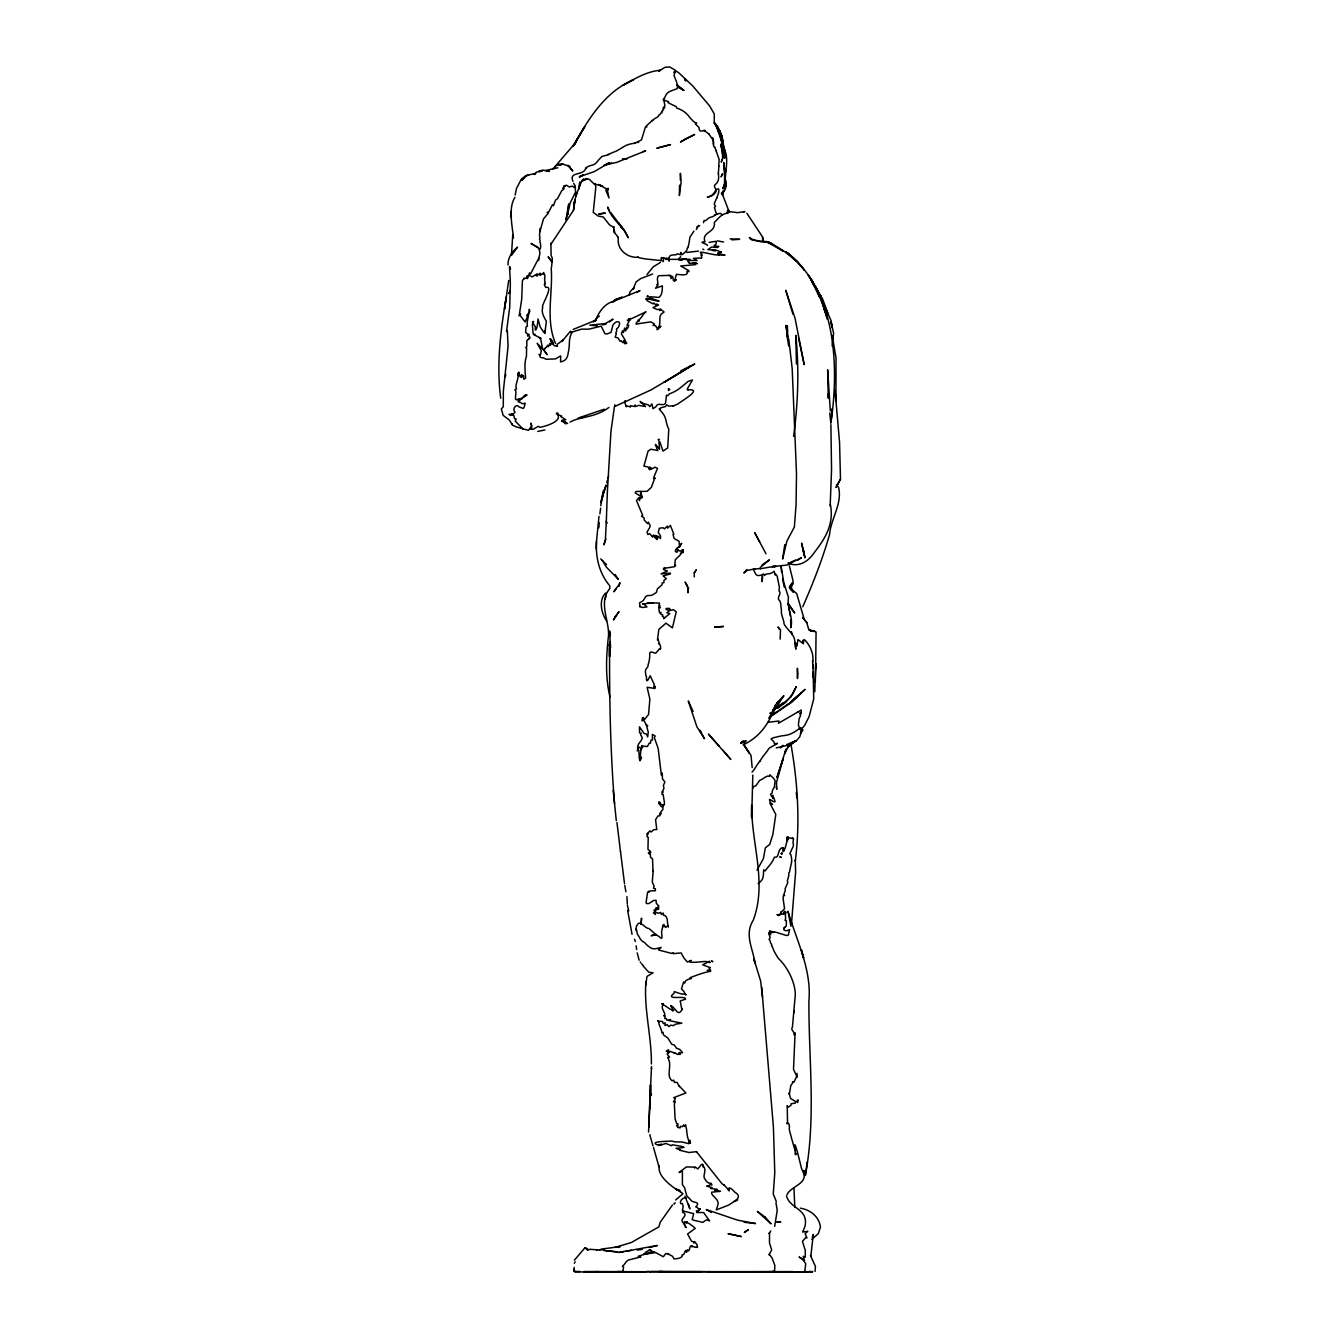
<?xml version="1.0" encoding="UTF-8"?>
<svg xmlns="http://www.w3.org/2000/svg" width="1339" height="1339" viewBox="0 0 1339 1339"><rect width="100%" height="100%" fill="white"/><g stroke="black" fill="none" stroke-linecap="round" stroke-linejoin="round"><path stroke-width="1.5" d="M830.381 504.452C834.297 524.336 825.042 538.646 814.246 552.605C809.476 559.92 800.069 567.87 788.721 563.418L790.077 563.183L787.935 563.049M545.124 348.726L547.149 346.014L548.354 346.784L547.634 345.244L548.655 346.265L549.09 344.793L550.362 345.362L549.693 343.353L550.68 344.759L551.685 342.131L552.354 343.972L550.245 338.784L552.388 343.219M568.372 209.604L568.037 214.34L568.724 203.913L565.928 220.031L570.23 202.909L575.485 192.147L575.268 186.054L573.661 183.376M830.9 424.597L831.552 469.721L830.163 506.125M567.652 423.375L565.075 423.71L563.485 421.333L561.627 421.283L565.677 422.388L562.062 420.228L565.811 419.726L560.941 416.663L561.677 416.044L557.292 414.27L558.078 413.132L556.355 413.249C564.07 420.161 548.22 425.752 540.035 427.308L538.378 426.338L532.872 429.384L529.926 428.882L531.7 428.246L531.65 425.919C530.913 424.547 530.629 420.379 531.65 425.919L528.453 430.371L516.235 426.856L512.419 425.099L511.983 423.71M620.476 851.47L616.944 822.531M796.437 363.99L795.801 335.336C799.232 368.878 798.111 402.905 793.625 436.33M813.158 672.111L813.727 698.858L809.107 716.65L804.572 725.504L800.94 729.755L799.149 729.052L801.157 727.947L800.504 729.086M680.329 180.062L680.396 173.35L681.116 181.953L679.375 195.494L679.559 185.15M753.254 788.002L753.238 786.612L755.815 785.876L759.615 780.386C763.297 779.315 766.929 774.729 769.507 776.319L769.841 774.779C772.218 777.172 773.54 777.574 775.097 780.62L774.36 787.081C772.118 790.797 772.436 790.177 772 793.575L770.544 793.994L771.8 796.856L773.055 795.517L772.72 798.546L773.909 797.759L775.08 801.609C773.139 803.182 766.678 795.048 770.745 803.015L772.419 804.421L769.908 803.132L775.783 814.497L772.871 834.482L769.741 844.424L765.356 847.872L763.364 858.701L757.037 870.132M812.572 662.085C814.731 653.064 807.852 642.134 804.036 639.49L803.3 643.808L802.714 640.427L802.597 643.205L797.994 639.557L796.906 646.017L796.303 643.406L796.169 645.264L794.864 643.021L795.818 649.181L795.5 645.85M634.535 143.457L641.498 139.892L645.431 126.954L646.904 126.987L646.419 125.849L652.528 120.225M786.562 1196.012C789.926 1209.033 808.84 1208.598 804.973 1226.44L802.647 1232.047L807.785 1231.294L805.124 1233.755L806.982 1237.939L805.844 1237.571L802.446 1241.303L805.291 1250.509L805.258 1257.288L803.249 1256.317L804.471 1260.635L799.065 1257.003L802.463 1258.995L805.76 1263.731L804.839 1270.493L805.693 1271.598L804.371 1271.866L811.852 1271.866L751.581 1271.933M813.242 677.417L812.924 664.328M595.202 1271.983L574.933 1271.95L573.996 1269.288L574.464 1271.447L577.812 1271.464M598.985 516.302L596.491 541.324C595.453 557.024 599.286 573.628 609.714 585.712L609.848 588.491C598.098 602.031 609.295 620.359 608.525 635.59C606.199 655.892 605.161 676.931 609.948 696.949M751.664 817.744L752.819 775.097M601.847 499.665L600.776 505.707M614.467 406.37L610.935 431.493L607.337 492.484L606.299 521.942L607.253 523.03M596.29 549.141L596.491 541.324M815.3 682.003L815.769 663.642L814.765 691.778M751.397 816.539L751.681 805.241C751.279 843.62 767.347 882.501 753.271 920.211C743.982 934.739 753.204 948.782 755.029 963.595L753.84 958.774L760.636 981.002L762.51 997.137M653.198 870.467L652.294 882.083L654.085 886.117L653.532 888.343L655.34 888.694L655.407 890.703L650.034 890.971L649.114 892.125L648.712 891.188L647.607 892.293L646.101 902.185L646.419 903.49L648.812 903.591L653.75 900.394L656.06 900.31L656.294 903.289L658.888 906.085L657.667 907.239L658.955 908.093L655.658 908.143L658.537 909.382L655.357 909.181L656.043 910.453L654.018 910.085L654.855 911.809L658.001 913.248L660.83 912.495L661.382 914.504L663.257 913.064L663.592 915.24C666.203 915.608 666.236 916.864 667.107 918.972L667.927 925.835L665.5 927.492L664.797 925.952L663.156 926.688L663.943 924.429L662.989 925.216L661.516 931.777C663.408 946.589 659.374 930.722 651.139 935.794C655.725 934.572 658.135 935.476 655.139 933.902L649.13 928.63C645.515 928.714 641.08 921.45 638.352 923.391L636.376 926.253L636.125 930.471M648.812 1127.237L650.269 1090.147L649.766 1108.742L650.084 1105.11M545.258 348.023L543.5 349.864L537.14 343.269L541.274 350.617L540.487 354.852L538.947 354.383C541.207 356.04 538.228 357.111 542.128 357.848C543.232 357.463 543.969 358.199 546.161 359.287L555.417 358.902L560.706 355.889L560.572 361.915C567.903 360.693 567.686 354.919 568.707 350.349C570.046 342.918 568.272 339.554 571.987 332.29L570.648 332.507L581.528 329.143L588.942 329.16L601.161 326.13L604.877 333.545L606.885 334.03L611.002 332.39L612.291 327.503C612.844 321.059 623.037 318.632 618.35 327.268L616.476 329.143C617.664 331.687 614.651 332.591 616.358 333.729L615.153 337.177L617.915 337.897L620.191 341.345L621.078 340.759L622.652 342.55L625.598 341.043L623.505 340.792L625.012 339.905L621.346 333.746L622.451 330.917L623.422 332.557L624.627 328.055L625.631 331.001L626.669 327.151L627.121 328.959L628.276 326.833L628.778 325.176L626.92 325.327L628.995 321.511L627.288 320.188L630.502 319.87L628.594 318.849L631.857 318.515L645.984 311.82C642.268 314.414 641.917 318.598 638.1 320.138L639.373 320.908C636.996 320.339 634.167 325.963 637.649 323.82L650.771 321.862L654.537 324.021L653.147 325.36L655.708 325.812L656.863 328.072L660.914 326.281L657.098 329.729C662.269 325.745 657.432 315.552 662.32 313.309L664.077 312.004L661.667 310.079L659.508 310.481L660.78 309.142L656.997 309.51L653.014 307.602L658.554 305.024L656.696 304.02L655.842 304.957L653.917 302.982L653.181 303.903L647.658 300.974C641.917 295.752 651.524 300.505 658.453 301.108C663.592 301.794 636.494 295.032 657.248 297.325L659.156 297.308C661.282 294.915 661.801 294.212 662.253 289.609L662.387 285.86L655.524 288.253L658.135 284.856L656.779 284.738L657.884 283.583L657.365 278.914C657.985 276.755 657.365 275.181 661.265 275.65L668.981 275.382L671.124 276.554L671.006 278.545L672.647 276.437L673.484 280.654L676.346 279.734L674.521 281.157L676.396 274.344L682.254 274.863C684.514 274.997 688.648 274.579 686.807 271.583L688.982 271.566L687.66 270.829L688.765 270.629L680.697 266.009L695.544 264.62L693.184 262.779L690.255 263.465L687.242 260.452L697.184 260.502L693.384 258.377L700.029 258.009C703.862 259.515 699.895 255.197 702.255 255.113L700.933 254.996L701.753 253.724C694.824 249.221 715.612 256.151 719.528 254.862M780.168 639.155L780.486 629.916L777.992 626.987L779.499 629.28M508.05 264.971C507.699 257.841 512.168 251.481 517.524 247.146L511.448 255.431L512.72 234.928M606.316 521.189L605.395 539.784L603.906 544.856L605.847 539.014M760.033 761.422C761.858 756.903 765.339 754.242 768.971 748.417C773.239 745.321 782.06 741.99 774.461 743.932C774.277 738.224 763.548 739.781 781.943 735.797C790.428 735.228 793.977 732.416 799.986 728.232C797.023 725.721 799.182 721.972 799.132 718.775L800.538 715.629L799.902 713.62L800.973 713.72L800.153 712.783L801.308 712.934L801.124 709.971L797.592 712.315M652.511 120.677C654.754 117.564 658.403 117.815 658.888 115.037C661.366 114.284 659.642 112.894 662.002 112.777L661.767 111.17C663.759 110.652 662.688 109.949 663.508 106.953M636.176 945.819L636.644 949.552M609.396 635.824L609.63 630.937L610.45 647.808L610.266 641.699M648.545 1132.058L649.616 1108.96M774.545 1271.782L774.846 1265.422L772.151 1258.124L769.272 1254.258M828.473 398.168L828.439 393.75L828.172 394.687M538.629 260.469C538.914 253.891 541.09 255.331 538.998 249.138C540.839 250.845 541.257 244.719 539.902 241.84L540.052 240.016C538.462 238.409 540.939 238.543 539.483 235.898L540.102 228.433M575.268 187.058C575.552 187.293 575.335 186.791 574.515 187.51M640.009 607.052L639.59 602.801L643.306 600.625C645.264 597.73 645.097 595.085 649.85 595.453C651.775 596.073 655.223 593.043 656.344 592.491L657.416 588.875L662.136 584.708L662.169 582.95L663.893 582.733L663.893 580.473L666.303 578.632L663.09 575.854L670.32 573.996L670.354 573.092L661.031 573.912L667.358 571.033L663.475 569.41L664.646 567.569M714.658 214.96C714.038 216.767 711.762 216.717 709.084 217.822L705.335 220.835L704.147 220.349L703.444 222.726M645.716 985.27L646.988 976.416L653.047 972.784L648.612 972.097L643.456 966.306M815.635 668.831L816.07 632.025L809.777 630.184L810.764 630.937L808.522 628.845L806.814 622.602L802.613 617.513L806.814 622.602M651.474 1067.802L649.566 1108.374M641.163 923.793L641.532 918.136L641.096 924.479M645.95 981.587C643.657 1009.037 651.691 1036.503 651.39 1063.919M682.873 1212.682C681.518 1208.883 684.514 1207.326 682.271 1203.527C678.655 1205.368 680.363 1196.932 686.539 1197.836M828.272 397.064L827.653 369.782L830.347 410.989M599.872 513.891L600.625 508.184M815.083 1271.397L815.418 1266.409L810.446 1255.48M716.733 198.205C717.687 195.126 719.478 192.23 718.658 189.017C715.461 187.477 714.892 196.13 707.327 197.235L712.315 195.461C721.621 188.95 710.005 187.862 716.549 183.426C719.545 179.727 718.524 176.765 718.407 173.183M813.342 673.768L812.991 676.546M598.851 527.784L599.236 522.712M810.798 1256.451L813.275 1234.458L812.254 1237.42M830.816 423.258C840.541 359.337 834.984 268.721 765.356 241.556M511.983 424.212L509.222 419.977L503.196 415.391L501.305 408.964L503.297 406.738L503.33 391.54L508.084 346.165L507.314 330.532L506.527 331.553L509.757 306.899L510.092 290.764L508.87 293.509C512.67 290.53 507.565 256.921 510.51 269.156M791.466 924.261L795.617 872.024L795.299 860.09L795.299 861.01C800.27 822.129 797.709 781.842 790.83 743.63M725.437 172.363L725.805 168.329M651.507 1068.94L651.44 1066.514M797.023 1073.326L796.956 1077.426M688.531 587.57L687.995 592.792L688.062 588.189L685.116 582.03L687.677 586.181M614.701 405.566L614.785 404.729M792.169 1271.347L791.282 1271.916L802.931 1271.832L801.475 1271.983M657.482 639.808L658.838 629.38L665.968 623.171L672.396 627.874L676.245 611.806L673.266 609.613L672.145 610.082C668.077 611.17 661.817 607.956 669.483 608.408L670.32 609.948L666.889 612.743L669.785 613.563L663.742 618.635L663.776 617.078L662.286 616.325L662.872 615.036L660.763 614.149L660.997 612.425L659.524 612.877L658.704 607.772L660.378 607.705L658.704 606.433L660.094 605.797L659.056 604.977L659.541 603.069L647.323 602.801M626.953 896.578L627.288 903.875M828.272 398.034L828.439 396.796M806.965 1163.926L807.216 1162.068L805.358 1175.408C816.154 1117.914 808.672 1059.333 808.89 1001.287C811.852 969.62 796.538 940.614 787.985 911.273L790.981 926.337M832.138 345.998L833.594 333.193L831.034 321.912M551.534 267.331L552.371 258.36L551.099 255.582L550.915 243.179L550.865 244.301L573.494 210.29L574.967 200.063L573.611 204.9L576.975 192.314L575.569 196.582L581.327 181.97M573.494 210.29L574.967 200.063M784.771 544.672L782.612 559.049L786.897 541.107L794.362 526.997L796.069 504.686L796.504 473.889L792.186 368.443L788.805 339.57L786.696 333.913L788.721 346.065M508.686 280.47L504.569 309.142L506.226 296.99C500.635 330.415 496.25 364.426 500.702 398.252M651.256 1095.235L651.423 1094.197M790.78 562.146L791.968 561.761M650.52 1137.38L652.93 1145.782M674.889 1203.292L675.191 1202.857M505.322 376.694L505.774 374.267M652.662 537.24L649.649 533.575L647.842 534.579L647.005 532.135L649.934 527.114C650.838 523.616 648.612 525.139 648.561 522.227L647.473 523.582L644.21 519.984L644.009 517.775L641.448 516.251L642.703 515.381L636.494 500.535L638.854 497.69L639.473 500.652L640.159 497.556L641.85 496.267L640.862 491.497L640.276 496.166L635.188 492.819L636.058 491.463L647.072 491.329L651.373 487.396L654.152 479.847L653.516 478.224L655.34 478.508L653.934 476.935L657.549 468.365L654.938 467.194L651.49 469.102M574.398 1263.296L575.117 1261.74M774.695 1226.373L777.223 1210.272L775.951 1202.874M606.751 482.776L607.387 480.366M603.437 490.492L600.893 502.577L604.508 490.057M792.42 1081.728L793.96 1082.18L796.722 1076.322L793.508 1069.309L795.098 1032.804L794.228 1034.947C794.83 1030.896 790.01 1030.662 792.47 1026.745L795.316 994.509C795.249 983.663 788.638 968.013 778.093 958.121C776.369 954.774 774.009 952.213 772.335 946.606L771.599 946.054C772.737 944.062 769.841 943.794 770.26 940.798L769.021 939.442L770.176 937.668L768.887 933.952L770.779 934.622L768.586 932.798L770.645 932.245L769.456 930.94L773.975 932.044L770.41 932.68L775.415 932.078L786.01 935.375C789.91 935.794 787.901 934.271 789.156 931.844L789.575 929.601C787.617 931.593 779.834 930.94 786.211 926.086L786.462 920.864L785.005 920.261C786.612 918.688 784.386 915.056 786.043 912.428L784.671 911.24L784.687 913.901L783.7 912.11L783.415 914.319L780.486 913.399L778.695 915.558L777.005 914.688L780.67 914.621L780.938 911.959M657.683 638.686C658.135 641.565 659.876 641.247 658.503 643.858C660.445 641.967 661.734 651.658 659.391 648.896L655.708 653.248L651.156 651.942L649.666 652.88C649.984 656.897 649.499 660.328 648.076 665.098L647.892 666.705C644.461 670.488 645.465 671.174 645.766 674.973C647.473 677.216 645.331 683.007 648.093 679.861L650.202 675.76L654.152 684.296L653.834 688.263L655.022 686.238L655.039 688.48L647.139 687.292L649.867 699.109L648.578 714.39L644.645 719.428L643.222 717.503L643.389 720.181L642.034 720.851L642.369 717.855L646.319 724.851L648.277 732.299L647.658 736.935L646.369 733.872L644.176 733.554L639.439 726.826L639.59 732.902L641.23 733.169L640.594 734.709L642.318 737.822C641.03 742.894 637.582 742.375 637.582 748.534L639.322 747.095L637.213 750.861L638.837 750.275L639.356 758.677L640.46 756.468L641.498 757.874L639.975 760.82L640.862 749.689L643.289 746.174L647.423 746.526L649.331 743.028L650.503 743.212L650.972 740.149L652.461 739.948L652.344 734.375L655.173 736.015L654.336 737.638L658.169 748.451L661.349 774.93L662.219 772.988L662.47 778.779L664.931 782.076L663.408 785.257L663.96 788.453L661.918 792.387L663.056 791.868L661.951 794.345L663.156 794.596L664.412 802.463L664.311 804.873L663.023 805.107C660.897 811.819 657.767 796.102 659.257 804.103L660.194 802.279M788.169 836.741L784.972 848.775L781.591 847.821C777.239 850.533 779.499 858.433 774.394 857.161C772.636 862.55 768.235 866.601 765.038 870.986L763.682 869.814C763.213 876.493 764.05 879.505 758.108 883.539M603.086 494.945L602.215 498.309M515.13 195.042L516.469 188.514L521.507 178.89L526.344 175.376L535.55 173.451L534.211 174.488L536.889 171.995L542.747 170.053L549.425 171.425L545.576 170.505L557.844 167.777M786.997 1194.823C790.479 1185.986 809.107 1183.86 802.898 1171.608L801.676 1168.93C800.906 1166.252 792.588 1130.551 795.266 1151.255L791.55 1138.25C791.098 1135.07 788.487 1129.731 789.458 1126.953C789.123 1119.672 785.022 1124.877 787.533 1123.488L787.232 1105.612L787.951 1107.32L790.964 1105.378L791.098 1103.771L795.383 1103.068L795.399 1101.361L790.579 1098.465L789.391 1094.181L790.797 1085.578L793.207 1082.063M554.882 166.756L576.289 141.834L572.941 146.386C587.754 120.225 604.358 91.956 633.447 79.821L623.053 85.261C634.686 78.783 646.971 71.302 660.462 70.231L658.721 71.218L665.031 67.285L669.734 66.95L675.526 70.381M663.424 109.195C667.04 106.484 662.269 99.889 664.579 98.868M724.968 188.632L726.173 183.979L725.186 178.723M683.777 1212.682C688.33 1216.197 678.555 1218.959 683.359 1222.909L684.982 1225.838L684.38 1221.888L687.426 1221.871L686.104 1222.808C689.635 1223.16 689.351 1223.98 691.995 1225.553L695.259 1228.348L687.577 1234.039L691.627 1241.32L693.652 1241.789L693.887 1243.128L694.707 1241.604L697.083 1244.852L697.485 1247.513L696.447 1246.709C695.008 1248.684 694.004 1245.454 691.66 1246.709M539.918 231.68L543.5 218.876L548.438 212.985L547.082 212.466L548.923 211.679L552.404 204.817L553.425 205.754L555.618 199.98L557.392 198.858L561.694 190.741L564.02 188.983L562.731 188.079C565.309 188.514 562.363 186.724 565.125 186.238L563.752 186.154L566.38 185.167L569.259 186.991L572.356 186.071L574.381 187.527M523.097 429.066L515.264 421.199L516.151 418.956C513.071 419.81 515.314 415.575 512.837 414.571C510.46 412.111 511.23 415.944 508.987 414.387L511.849 415.274L515.063 412.161C511.615 409.349 516.469 402.855 519.063 406.922L522.043 408.01C524.302 410.085 524.67 404.729 525.106 403.089C521.641 405.165 521.741 401.951 518.31 401.918L518.226 400.562L520.001 400.512L519.549 399.206L525.541 396.294L525.156 395.005L527.114 395.055L524.152 395.825L521.607 399.139L518.712 398.788C512.201 403.29 518.093 391.239 514.795 389.867L516.536 388.896C514.243 385.665 519.582 377.883 517.825 373.079L518.611 375.991L518.712 372.091L520.268 376.912L521.825 374.635L521.457 377.481L523.415 375.389L523.75 379.238L525.624 378.067L525.139 371.941C524.921 366.183 524.57 362.133 526.428 356.375L526.612 347.973L525.758 347.738L526.846 346.249L526.746 340.809L530.043 337.88M542.646 349.211L540.722 339.135L539.266 337.83L540.989 338.248L534.746 335.135L534.931 334.231L533.742 334.733L533.022 333.06L532.403 324.373L533.591 321.41L532.403 322.13L535.399 326.816C534.445 333.595 537.458 328.574 537.525 323.335L538.027 319.017L540.136 326.85L543.919 332.474L544.638 330.649L544.822 333.495L546.379 321.327C542.914 315.418 541.324 311.87 542.747 307.3C540.504 306.079 554.781 285.023 545.726 287.45L544.287 284.738L545.458 283.801C543.249 282.78 546.145 282.462 544.655 280.705L544.856 275.198L543.4 272.537C544.806 276.102 540.42 272.319 540.705 275.282L539.985 273.123L539.634 274.88L537.742 274.026L537.441 275.951L536.604 273.976L536.353 275.834L535.466 274.897L531.968 276.972C530.595 275.098 526.378 274.863 526.076 278.345L523.767 278.311M629.045 295.417L630.133 291.718L634.217 287.366L633.096 289.358L636.109 281.826L640.778 278.562L652.578 274.026M608.107 478.14L608.693 476.165M722.139 159.207L721.252 162.119L723.177 157.266L720.717 144.177L722.524 150.872L722.575 157.751M649.984 1134.568L650.135 1136.493M605.077 487.999L605.998 485.086M716.85 197.603L714.172 203.93L715.578 206.474L714.34 207.361L714.959 209.185C715.829 211.997 715.411 212.114 716.951 213.972L720.382 213.353L722.123 214.575M659.139 408.897L662.905 413.466C666.939 418.756 665.6 423.509 668.78 429.149L667.692 447.962L663.023 451.092L659.776 441.703L658.821 442.004C659.625 444.95 659.123 449.921 659.608 449.117C656.947 445.519 655.156 445.82 657.8 450.54L650.821 449.218L648.076 451.126L643.908 466.106L648.478 467.127L648.913 469.102L649.917 466.96L649.783 469.838L650.771 467.646L651.742 468.466M723.211 191.661L722.541 195.427M658.587 1271.531L662.437 1271.431M604.81 488.953L602.517 495.681L606.132 485.488M605.144 598.901L606.098 596.24M584.858 1271.95L634.92 1271.782M802.764 606.768C813.091 583.235 822.397 559.417 829.544 534.663C830.866 518.628 842.465 503.899 838.616 487.496L836.473 485.019M538.797 258.31C534.495 265.808 533.742 268.285 530.395 274.077L529.574 272.805L527.399 278.663L527.265 275.867M652.88 536.269L653.449 534.964L654.319 536.554L655.156 535.433L655.206 537.927L655.959 535.851L656.11 538.663L656.98 535.784L657.031 539.584L658.403 536.42L660.478 538.563L660.562 536.052L658.252 532.336L659.324 528.252L663.09 527.75L664.462 528.821L667.324 526.11L667.625 528.102L670.421 525.44L673.868 534.311L673.015 534.479L674.203 538.546L679.074 541.257L679.442 546.647L677.032 548.002L677.919 550.128L680.296 551.216L683.292 549.593L683.241 552.605L682.438 550.011L681.568 553.509L680.547 552.99L680.497 554.681L675.308 559.719L674.638 566.682L663.441 568.456M663.391 99.069L663.14 99.923L668.68 101.747L668.144 102.718L676.245 106.651L676.764 108.141C683.359 110.083 687.493 113.882 690.489 118.502L691.376 119.171C692.832 121.012 694.974 122.853 696.598 123.037L695.359 123.908L698.958 127.423C698.975 132.795 701.937 130.837 705.235 130.402M669.165 261.272L668.362 258.477L666.052 258.092L666.286 259.163L663.541 257.54L663.408 260.988M771.448 1271.916L772.921 1271.464M722.842 191.628L721.821 193.854L723.746 190.59L721.42 193.452M587.352 1249.873L590.332 1249.354M718.926 165.885L718.323 173.551M721.403 176.346L722.642 173.719L721.018 176.899M722.608 144.428L720.449 132.343L714.323 122.92C719.512 129.247 722.658 137.582 723.462 145.75L722.106 135.858L714.206 122.217L714.306 114.033L709.72 106.066L692.748 85.947L678.522 72.574L675.341 70.716L675.325 72.072L674.203 71.904L675.007 72.457L673.935 72.457L674.789 73.059L674.002 75.369C675.576 80.072 678.321 84.039 677.149 88.659C667.374 92.324 667.575 91.387 664.06 98.868M552.589 169.082L557.643 164.195L563.016 164.161L569.962 166.521M528.403 339.152C531.248 336.24 528.152 336.725 528.905 334.181L527.533 336.072L527.851 334.198L525.624 332.39L526.009 326.967L527.382 326.13C526.344 322.281 529.19 314.698 529.307 309.342L529.842 311.435L526.662 315.552L527.482 316.69L525.173 322.013L520.185 315.485L520.453 313.929L519.181 315.803L521.708 299.149L522.428 280.47L524.503 278.529M840.49 479.044L836.139 487.229L840.49 479.044L839.553 442.221L835.034 390.402M769.021 1254.877L771.666 1249.923L769.49 1242.893L769.507 1232.784L769.105 1233.57L770.812 1230.926M597.529 316.874L595.42 320.841C598.65 312.288 604.676 302.949 614.35 301.258M728.449 1188.764C729.27 1186.069 733.354 1190.538 734.81 1192.162C743.329 1197.15 734.76 1200.949 728.516 1205.15L716.281 1209.904L717.52 1206.071C720.75 1199.275 710.44 1195.995 711.645 1192.179L720.432 1191.275C718.926 1192.513 717.855 1188.563 714.658 1190.204L717.219 1189.367L710.607 1188.446L712.164 1187.559C710.44 1187.325 703.594 1185.182 708.231 1186.354L710.139 1184.613L711.93 1184.998L711.16 1183.325C708.783 1183.592 706.138 1181.818 705.486 1179.759C701.402 1176.127 707.595 1170.805 703.243 1166.018L702.406 1164.294M693.953 231.145L689.97 237.087L688.681 245.255C686.807 246.61 689.803 247.28 687.208 248.066C687.56 250.811 684.43 252.887 681.919 254.661L680.647 252.402L680.781 254.828L677.35 253.724L676.212 254.728C670.705 255.197 669.718 254.661 668.747 258.728M769.49 717.721L783.901 695.677L779.8 699.895M831.87 408.847L831.486 418.17M775.164 709.369L777.992 704.498M724.583 190.171L722.29 193.921L729.019 211.445M696.029 1207.008C701 1200.347 692.648 1204.012 690.405 1199.493L686.756 1195.811L684.497 1187.492L682.388 1184.697L682.405 1170.838L679.074 1172.529L686.371 1166.939L694.539 1167.089L694.606 1168.026L695.41 1167.123L697.82 1168.947L701.519 1164.411L702.858 1164.796M680.714 256.686L678.572 259.08M647.022 274.428L653.315 266.812L660.345 262.444M694.171 573.025L696.297 569.761L694.288 572.874L694.288 576.891M768.937 718.474L775.867 704.347C770.528 721.537 760.1 737.27 743.145 744.769M682.455 1008.752C677.835 1018.125 675.977 1007.497 670.688 1005.639C675.392 1012.87 669.55 1008.987 666.303 1006.51L661.65 1003.731L663.424 1003.681L662.152 1006.928C662.136 1010.61 666.989 1014.611 663.642 1015.832L665.215 1015.916L664.78 1018.628L666.437 1018.594L667.006 1020.318L670.605 1019.515L669.015 1020.586L681.852 1023.18L675.492 1024.168L673.467 1025.641L670.839 1025.155L668.881 1026.595L666.989 1024.502L664.964 1025.574L665.081 1022.778L663.307 1023.582L662.504 1021.523C654.855 1020 661.499 1027.097 661.901 1032.955L663.123 1032.269L663.357 1034.796L667.793 1037.993L671.776 1044.269L674.387 1045.073L676.496 1048.219L679.693 1049.408L682.572 1052.672L680.547 1052.923L679.994 1054.463L679.308 1052.454L678.22 1054.546L670.32 1051.383L667.157 1054.044L669.6 1057.258L667.592 1057.425C672.981 1065.091 665.366 1075.669 672.094 1080.757L673.735 1080.138L674.387 1082.414L676.998 1082.33L679.442 1086.632M698.523 225.354L696.297 229.555M608.726 154.638L601.847 156.512L598.282 160.329C593.595 166.957 592.106 163.76 586.348 167.526L585.662 168.496C583.268 176.212 568.439 171.074 573.008 181.451M618.149 585.712L613.865 591.805L616.375 588.239M574.381 1260.2L584.925 1247.797L587.352 1248.936M721.42 252.083L716.683 250.343L707.829 249.59L711.678 247.046L717.269 247.481L718.792 246.476L714.072 245.74L716.114 243.849L716.231 241.288L709.134 242.409M583.637 178.773L581.411 181.518L587.386 178.673L582.08 180.748L586.415 178.572L589.277 179.326L593.964 183.845L602.583 186.154L598.449 184.497L608.324 189.837L608.241 188.314M672.463 1204.983L660.211 1222.256L658.872 1226.892L631.221 1242.559L615.22 1247.362L620.242 1246.592L600.993 1249.136M598.617 316.941L599.286 316.104M745.17 742.86L743.798 744.584L749.237 753.087L743.647 744.534L751.012 755.347L752.167 767.582M721.537 193.737L725.119 189.469L726.156 185.87L724.868 176.028M811.836 1239.345L818.363 1233.57L820.456 1227.127C819.15 1216.582 810.363 1209.837 800.371 1208.163M551.953 342.031L550.245 338.784C555.467 342.784 550.68 346.215 557.442 346.081L556.773 345.83M525.658 176.045L521.842 180.414L525.658 176.045L528.855 175.091M746.811 569.644L743.881 572.992L746.844 570.498L754.861 568.924M731.044 1271.632L662.353 1271.665M803.049 730.023L800.404 733.354L801.843 729.788L799.718 736.935L796.839 740.182L787.516 747.396L788.939 745.371L784.888 753.238L786.01 749.104L776.938 777.591L783.215 758.46L776.486 782.495L776.754 789.274L776.285 786.796M682.405 1194.187L675.626 1199.995M773.239 1271.146L771.783 1271.916L772.703 1271.916M782.913 745.321L780.319 747.832L782.897 745.89M707.528 245.422C707.36 243.966 698.339 242.225 703.644 241.84L705 241.84C701.134 231.329 715.796 233.471 714.34 222.341C718.139 219.278 720.064 214.658 726.859 213.135M776.921 703.109L779.599 700.515L776.57 703.393M570.514 331.118L562.179 341.16L563.384 339.805L557.208 344.391M721.336 251.715L717.922 253.205L719.746 253.456L717.754 253.406L725.068 255.18L718.876 254.879M605.63 593.026C598.332 600.157 601.412 613.279 606.517 620.844M596.374 318.967L593.277 321.778L596.391 319.988L573.125 329.444M791.282 701.586L805.074 689.351L792.169 701.904L769.373 717.286L788.186 703.929M648.93 1271.33L642.837 1271.95L644.913 1271.983M812.321 1271.899L808.672 1271.899L812.756 1271.531M788.219 704.314L800.94 693.251L791.131 701.569M780.687 912.662L784.554 908.712L783.114 898.603L783.365 895.373L784.621 895.691C782.763 893.967 785.909 891.941 785.123 888.644L787.75 882.736C786.294 879.991 789.525 877.246 788.822 872.827L789.541 872.024C791.265 861.663 792.655 862.634 790.864 854.717L789.843 853.713L792.521 847.754C793.793 845.645 793.508 845.578 793.006 842.649L793.525 838.666L792.47 837.628L792.387 838.616L789.257 837.712L787.282 840.49L786.679 838.515M663.14 260.435L662.989 261.641M760.184 567.468L769.423 559.886L761.941 565.025M760.05 760.887C755.815 766.142 756.133 767.314 752.066 772.151M622.752 1271.732L623.589 1267.213L622.367 1266.242C625.179 1264.836 625.731 1259.547 631.104 1259.363L640.879 1256.919L638.201 1256.434L643.741 1254.425L655.641 1252.584L663.341 1256.769L665.768 1253.522L669.165 1254.492L672.412 1256.2L674.036 1258.894C677.266 1258.878 683.677 1257.773 682.053 1254.827L683.677 1254.593L685.468 1250.659L686.438 1250.526L686.371 1252.35L687.493 1249.756C690.037 1254.392 689.133 1242.425 692.665 1246.576M609.412 321.929L613.061 319.134L605.245 323.569L589.796 325.176L597.412 325.896M659.24 1166.671C657.231 1177.483 675.693 1189.233 680.965 1192.246M608.894 407.441C595.085 417.952 579.168 416.58 570.096 422.103M634.853 1271.916L650.135 1271.799M786.729 744.551L796.002 740.735L789.14 744.919L776.269 747.898M797.826 560.053L801.425 557.61L797.508 559.936M783.7 928.362L784.687 927.308M797.944 711.946L778.478 723.244L778.98 721.001L767.699 722.34M654.52 1251.764L643.741 1254.425L646.553 1251.563L650.737 1249.823M636.895 292.488L639.975 290.58L611.505 302.162L614.718 301.141M610.283 1271.581L584.289 1271.548M643.005 151.608L645.666 150.822L616.944 162.287L604.023 165.283L609.446 162.705L594.165 171.66L579.954 176.514L583.051 174.991M579.251 176.882L581.293 175.677M579.553 177.166L582.917 175.208M772.804 710.206L783.934 702.59L775.197 708.431M607.873 154.554L616.676 150.905C625.865 145.75 625.196 144.696 634.82 143.139M760.435 568.724L772.971 566.581M734.107 1201.468L737.689 1199.694M680.865 370.786L694.79 363.94L650.938 389.967L615.471 406.169M699.694 225.806L696.816 226.994M793.19 742.091L791.115 743.112L796.002 740.735M714.842 215.428L716.951 213.972M672.764 406.119L677.601 404.144C682.287 400.478 703.946 388.26 687.275 389.85M700.381 1271.95L701.519 1271.598L679.409 1271.95M578.214 418.036L604.257 409.215M540.454 171.208L539.014 171.693L542.295 171.107M643.741 1254.425L652.93 1251.547L648.829 1249.923M606.383 164.546L611.605 162.94M793.157 561.192L796.337 560.02L787.248 565.025L771.984 566.648L774.93 566.43L773.423 566.548M793.508 560.89L794.579 560.656L793.458 560.807M643.44 1271.715L611.488 1271.581M636.176 1271.966L641.766 1271.933M630.92 1271.749L629.363 1271.933L631.891 1271.966L629.698 1271.95L630.853 1271.966M743.413 212.232L744.835 211.545L737.722 212.65L730.575 211.746L726.726 213.269M709.369 1271.481L708.046 1271.95L722.273 1271.95M599.755 1250.057L604.592 1249.605M514.929 197.318C508.1 208.231 512.251 225.354 513.456 237.907M649.515 1247.513L657.365 1245.488L618.852 1252.467L623.957 1251.496M544.856 429.97L537.742 431.443M624.141 158.805L622.451 159.207L627.104 158.856M599.621 1249.906L590.315 1249.387M680.43 259.984L686.02 258.778L680.58 259.682M602.567 324.875L606.015 324.189M613.998 229.89L615.103 233.321M674.153 1203.309L674.17 1204.313M679.107 1085.829L685.886 1092.975L673.718 1097.645L675.375 1098.549L673.45 1101.964L675.325 1101.328L674.354 1104.206L675.107 1118.868L676.68 1123.471L678.12 1124.007L676.597 1125.881L678.103 1125.915L677.534 1127.405L680.112 1127.873L680.379 1126.367L682.488 1126.651L683.526 1124.927L684.463 1126.484L685.535 1124.693L686.589 1129.53C686.907 1133.346 687.275 1137.296 688.681 1140.393L690.204 1140.426L688.681 1141.765L690.355 1141.782L688.731 1143.673L682.304 1142.05C678.12 1141.765 674.387 1142.234 671.642 1140.979C669.383 1141.548 648.946 1140.962 657.031 1144.812L661.717 1144.326C653.65 1147.155 664.228 1144.176 665.717 1143.422L671.475 1145.682L672.278 1144.778L681.802 1146.418L682.605 1147.707L676.044 1148.31L680.798 1150.201L679.71 1150.268L688.999 1152.511L696.631 1151.624M809.342 1271.565L810.212 1271.397L808.103 1271.933M678.756 259.984L684.179 259.163M625.832 1251.212L631.472 1250.375M637.197 1250.074L642.369 1249.32M653.214 602.818C652.21 602.784 638.787 604.726 643.473 603.772L646.988 606.902L642.318 607.504L640.059 606.333M646.419 299.032L649.264 298.647M590.298 1272.017L597.964 1271.598L590.298 1272.017L591.286 1272M645.247 1271.816L642.837 1271.95M727.579 213.453L727.462 210.407L729.454 211.277L728.751 210.323M771.08 713.118L775.884 712.582L769.741 713.252M686.857 252.418L698.506 251.129M695.477 1271.632L649.9 1271.983M764.335 242.292L767.314 242.058L751.397 239.748L749.304 237.555L753.924 240.217L761.422 241.907M673.802 405.717L668.73 406.119L666.621 404.847L665.5 406.554L660.378 407.977L660.027 409.751M731.897 239.865L739.647 239.313L730.04 238.827M802.864 1271.983L809.911 1271.983C814.196 1271.263 808.271 1272.184 809.593 1271.916M735.613 1271.849L736.801 1271.95L733.22 1271.933M735.764 1200.614L736.818 1200.564M666.337 259.431L690.087 259.264M595.788 1271.983L594.516 1272L597.127 1271.983L592.959 1272.017L597.077 1271.983M629.698 1271.715L634.954 1271.966M777.139 1222.139L780.771 1222.122L776.871 1222.139M791.316 1271.615L731.646 1271.632M669.031 1271.966L660.244 1271.966L662.855 1271.966M750.828 1272L650.737 1271.397M587.854 1271.95L631.422 1271.966L630.451 1271.966M616.827 1271.966L619.706 1271.966M675.141 1271.95L677.199 1271.95M578.297 1271.464L579.787 1271.464M734.341 1271.933L736.467 1271.95M716.951 1271.95L771.984 1271.665M584.038 1271.933L586.264 1271.966L584.005 1271.715M596.876 1271.983L595.403 1271.699L597.294 1271.966L596.374 1271.632M674.287 1053.174L675.726 1053.207M746.861 213.236L762.544 236.919L762.879 241.338L769.239 242.108M682.572 1210.841L693.669 1213.619L692.179 1219.595L694.02 1220.281L702.774 1222.39L706.49 1219.812L709.603 1220.934L703.594 1212.548L696.883 1212.498L696.397 1210.891L697.954 1212.381L697.519 1210.674C702.038 1210.623 697 1207.778 696.196 1206.724M617.848 1271.481L625.547 1271.749M618.216 239.028C617.229 249.908 627.757 258.36 638.502 257.222M769.473 1271.531L771.867 1271.95M603.688 1250.542L617.865 1251.948L606.316 1250.793M668.981 275.382L670.923 275.499M637.782 142.47L638.636 142.52M624.593 401.114L625.397 400.913M597.378 1249.823L596.257 1249.957M714.842 147.24L713.603 146.135L713.202 138.787M716.08 150.855L719.177 159.441L718.708 166.103M681.769 1271.632L683.593 1271.832M744.032 1222.273L755.564 1223.545L737.655 1220.164L706.239 1209.552L711.411 1212.498M760.82 568.506L753.288 569.226L755.112 572.925C757.824 579.988 764.586 569.075 761.941 581.645L762.477 574.448L763.782 573.979L764.435 575.502C767.364 572.573 767.247 575.05 772.503 572.607L774.16 571.234L775.231 575.034L775.566 574.046L777.172 576.155L779.398 587.403L778.98 590.917C782.528 593.579 775.465 598.014 779.817 600.893C781.273 603.554 780.52 605.479 781.44 609.981C780.553 614.233 784.236 620.459 784.035 623.823C787.098 630.184 795.584 634.719 794.864 643.021M637.464 257.188C643.272 259.113 649.432 259.23 660.412 260.536C662.889 262.544 658.671 254.745 663.843 258.661M703.862 130.285L709.268 134.218M808.957 630.184L814.966 631.238L810.078 630.318M613.329 1271.749L614.45 1271.966M717.52 240.869L723.629 242.024M688.413 262.695L689.284 262.929M565.711 422.505L566.598 422.639M624.61 401.834L625.882 405.65L630.435 406.972L630.284 405.784L634.653 406.47L635.222 404.914L635.674 406.52L638.603 405.366L645.549 406.571L640.176 401.382L640.879 402.688L648.427 404.93L649.85 406.671L651.942 403.876L652.98 408.663L655.892 406.805C657.867 401.449 662.872 406.972 665.516 403.307L666.504 395.172L667.759 395.675L669.5 393.8C677.249 391.072 680.982 387.322 688.129 381.397L692.447 380.008L687.342 388.879L688.213 389.8M659.759 803.651L663.023 805.107L662.889 809.342L660.88 811.903L661.014 814.062L659.809 813.208L659.993 815.752L657.901 816.003L655.574 819.669L656.779 829.561L653.8 829.644L651.122 832.021L649.934 830.85L646.904 834.214L648.176 833.176L646.888 836.473L648.227 837.277L647.959 849.311L650.603 851.554L648.327 852.826L650.754 852.474L649.08 853.813L650.302 854.299L650.553 857.512L652.545 858.784L653.014 871.455M703.862 249.673L702.774 249.138M684.664 78.532L685.986 80.909L684.965 80.34M676.982 1189.283L675.408 1188.614L676.814 1189.333M678.806 1190.003L679.777 1190.421M643.373 965.837L641.615 963.762M677.634 1189.768L679.81 1190.739M681.149 1192.396L682.99 1193.668M622.233 227.63L620.576 226.676L622.953 228.735L610.567 212.349M677.601 86.734L683.777 90.316L677.183 85.194M678.053 87.002L683.777 90.316L676.714 84.893M788.253 253.305L785.541 251.699L797.877 262.427L804.454 270.21L796.839 260.77L788.253 253.305L792.655 257.741M696.431 1151.657L722.123 1183.877L724.466 1185.199M586.298 1248.601L584.925 1247.797L587.888 1250.04M646.319 724.851L647.791 725.788M667.893 1253.488L669.165 1254.492M723.981 1184.931L728.851 1189.969L728.667 1188.664M675.643 565.728L674.655 564.64M790.512 589.327L793.458 592.156L789.441 587.068L792.019 583.218L789.441 587.068L790.797 589.578M792.855 258.226L795.366 260.553M600.742 558.882L606.517 564.656M615.488 233.789L617.915 237.053M718.976 745.856L708.415 734.09L730.793 759.447L722.926 750.258M811.702 281.441L822.548 298.848L827.753 313.008L825.945 309.443M622.953 228.735L618.568 222.776M788.085 603.906L794.68 613.028L788.152 603.286M788.721 1093.227L789.391 1094.181M811.668 281.592L816.807 289.09L808.204 275.181L812.087 280.32L812.773 282.228L810.363 278.227L819.284 296.739M715.545 124.745L714.323 122.92L720.449 132.343L715.545 124.745L718.792 132.578L717.168 128.193M615.153 574.515L618.317 579.352L606.433 567.167L602.316 560.438M817.125 290.312L821.46 298.262L815.217 286.379L820.506 295.651L826.28 314.916L820.506 295.651L821.259 297.928L818.313 292.873M715.21 124.242L721.821 135.909L723.194 146.236M637.213 952.899L639.138 960.197M766.008 553.777L754.627 532.571L759.665 541.977M713.453 144.394L713.369 140.428L708.95 134.168M605.73 189.987L609.027 197.988L607.019 188.548M821.259 298.965L831.101 320.69L832.289 327.904L831.067 323.101M624.108 229.605L628.209 237.806C623.422 225.973 611.237 219.429 607.638 207.076L609.412 210.775M573.962 1271.213L574.213 1267.38M640.293 961.954L640.695 962.791M700.732 731.897L699.929 730.207L704.448 738.726L696.866 726.726L688.279 700.983L693.1 711.427M552.388 342.315L552.806 343.286M817.593 291.5L821.025 299.032M555.568 343.554C545.224 319.485 553.107 293.057 551.199 268.068M817.476 291.333L823.803 307.167M720.75 134.921L718.558 129.23L725.554 155.257L723.663 147.658C729.772 158.923 724.55 171.593 725.32 183.543L725.202 181.384M718.139 128.812L720.415 134.151M804.321 619.589L796.655 593.512L792.119 589.779L791.332 586.917L793.14 583.586L792.956 580.406L789.374 565.878M617.547 236.601L618.216 238.175M684.932 1196.162L689.886 1208.782L688.464 1204.062M624.777 885.43L625.899 891.774M636.276 928.63L637.314 933.852C639.624 937.099 640.26 940.865 644.678 942.656L646.235 944.363C651.675 949.251 652.997 949.92 661.165 947.343L658.453 949.987L671.375 953.335L673.35 952.832L673.048 953.653L681.216 952.933C683.727 958.222 684.48 958.741 687.409 962.021L691.292 960.381L689.367 961.72C692.38 963.862 711.26 959.427 706.624 962.841L702.607 964.8L710.323 967.645L709.185 968.415L710.691 970.357L707.21 970.34L710.658 971.244C702.59 972.717 695.661 975.629 690.003 977.721L691.376 978.591C687.459 979.244 685.233 980.265 684.698 983.144L683.61 981.922L681.434 988.952C686.003 992.902 686.187 995.563 679.325 993.354L674.32 991.596L673.919 993.438C664.077 1000.785 686.924 994.894 685.401 999.245L680.195 1000.936L681.869 1009.573M776.352 1201.669L773.273 1193.97L774.779 1172.713L773.423 1127.321L761.69 987.094M821.594 300.472L824.74 311.167M714.474 147.139L716.465 150.889M625.882 405.65L626.317 406.838M635.305 941.551L634.552 939.242M792.956 314.163L785.742 290.245L795.081 318.431L804.187 364.66L798.563 338.131M723.663 147.658L724.717 150.905L721.838 138.737L723.294 145.867M791.449 631.69L792.219 634.268M722.441 143.859L723.495 147.39M804.12 551.735L804.187 555.534L801.576 543.098L803.701 551.953M712.616 137.8L713.369 140.428M824.355 309.091L827.117 319.017M627.372 905.197L628.744 910.788M594.951 183.493L595.838 187.008L593.244 212.432L598.215 216.064L603.236 216.985L609.513 224.885L614.015 227.563L613.613 226.559L614.082 232.635M721.152 136.695L724.918 152.194L724.633 158.337L723.746 149.533M632.041 934.337L627.606 910.319M782.562 578.9L784.303 587.185M803.768 551.953L803.015 548.387L804.957 557.827L804.136 553.727M832.188 335.503L836.021 357.915L835.938 401.432L835.084 391.172M788.236 604.107L790.278 615.923M624.526 883.707L620.459 851.169M586.348 167.526L586.482 168.446M614.551 803.651C610.4 752.049 609.362 700.046 609.596 648.243L609.58 656.679L609.396 643.925L609.881 651.005M609.563 632.544L609.965 635.941M829.778 412.931L830.732 422.421M722.407 149.834L723.177 157.266M613.178 790.161L616.291 820.64M796.303 792.47L796.805 797.927M762.544 236.919L763.012 242.275M781.591 572.289L781.055 565.962L783.767 582.432L788.47 597.445C786.729 607.739 793.642 617.497 790.78 627.757L790.663 619.957M793.927 1187.827L794.83 1207.51M762.661 238.225L762.879 241.338M812.857 668.379L812.606 660.679M787.165 837.628L787.282 840.49L787.165 836.741M511.13 211.478L511.347 217.604M793.793 1010.694L793.843 1012.954M653.516 1147.49L658.989 1166.872L658.972 1165.767M650.603 1095.084L650.419 1084.841L650.587 1096.122M703.243 1166.018L703.243 1167.173M681.551 543.416L679.442 546.647L681.551 543.416M656.679 445.82L655.641 446.054L655.457 444.431L656.679 445.82M668.646 1051.165L668.646 1052.554L666.236 1051.098L668.496 1049.776L668.646 1051.165M668.496 388.645L668.462 390.436L669.768 389.448L668.496 388.645M787.332 325.678L787.499 336.457L787.332 325.678M783.901 849.529C784.42 854.115 780.838 849.026 783.884 850.282L782.662 847.805L783.901 849.529M803.936 1173.985L803.785 1170.52L803.936 1173.985M700.113 1208.816L699.326 1209.72L700.113 1208.816M797.642 673.902L797.475 678.505L797.425 668.245L797.642 673.902M658.654 1021.121L658.621 1022.008L657.784 1020.552L658.654 1021.121M724.717 172.831L724.483 183.761L722.859 188.799L725.269 182.506L723.73 162.504L724.717 172.831M579.72 182.255L579.134 188.648L579.72 182.255M781.256 853.629C782.327 856.224 782.779 850.583 781.256 853.629M779.984 856.977L781.055 857.228L779.984 856.977M805.894 1256.785L805.894 1256.785M624.175 342.031L625.129 343.855L626.819 342.968L624.192 342.968L626.033 342.181L624.175 342.031M700.264 242.158L700.264 242.158M798.044 1100.122L797.676 1102.516L796.504 1101.411L798.044 1100.122M584.038 416.864L581.662 417.718L584.038 416.864M641.816 745.555L640.862 749.689L641.816 745.555M619.488 583.955L618.886 586.214L619.857 582.632L619.488 583.955M675.626 550.044L675.274 551.35L676.965 552.354L677.919 550.128L676.078 549.124L675.626 550.044M712.666 961.569L711.511 961.067L712.666 961.569M796.153 686.823L790.797 697.1L777.407 708.247L785.625 702.456L792.989 693.602L796.153 686.823M615.036 616.928L613.496 619.99L619.02 611.655L615.036 616.928M577.142 139.289L574.515 144.327L584.808 126.569L577.142 139.289M690.489 1142.703C689.819 1144.56 688.079 1141.899 690.489 1142.703M709.871 962.507L708.13 962.005L709.402 961.168L709.871 962.507M741.672 741.806L740.752 743.413L743.597 740.969L741.672 741.806M647.607 295.852C645.733 297.308 649.7 297.074 647.607 295.852M745.036 1231.646L744.333 1232.499L748.451 1229.754L745.036 1231.646M685.317 1226.909L686.355 1227.445L685.317 1226.909M673.601 1010.292C672.546 1012.1 671.358 1009.623 673.601 1010.292M654.855 911.809L653.432 912.88L655.424 914.453L654.855 911.809M641.582 497.723L640.159 497.556L642.519 497.221L641.582 497.723M695.426 263.03L693.301 263.649L694.757 262.779L697.385 263.666L695.426 263.03M678.488 373.765L664.094 382.318L691.108 365.731L678.488 373.765M682.974 1146.87L683.76 1147.456L682.974 1146.87M685.501 138.787L680.497 142.034L694.656 134.503L685.501 138.787M685.953 994.777L684.882 994.074L685.953 994.777M668.429 926.789L667.927 925.835L668.429 926.789M743.061 742.107L741.605 742.877L746.158 740.835L743.061 742.107M616.358 299.233L614.735 300.036L622.267 297.191L616.358 299.233M670.471 144.612L657.047 148.144L670.471 144.612M715.696 250.577L712.532 250.376L715.696 250.577M796.303 1154.352L795.316 1154.62L795.215 1152.461L796.303 1154.352M562.062 164.295L558.145 165.35L563.016 164.161L562.062 164.295M658.972 439.41C656.88 439.075 659.642 441.452 658.972 439.41M601.881 213.487L598.667 214.106L605.295 213.119L601.881 213.487M723.395 626.468L714.675 627.154L723.395 626.468M776.034 566.447L774.444 566.514L776.034 566.447M735.345 1235.261L728.031 1233.688L741.321 1236.566L735.345 1235.261M771.097 243.146L766.193 241.422L782.846 250.929L771.097 243.146M677.517 1190.103L675.961 1189.216L677.517 1190.103M536.42 246.56L531.031 243.48L538.747 248.167L536.42 246.56M765.322 1217.268L757.405 1211.444L771.063 1223.829L765.322 1217.268M729.169 1190.706L728.115 1189.484L729.169 1190.706M572.607 170.823L568.037 165.417L572.607 170.823M546.965 354.534L544.32 350.684L546.965 354.534M717.637 126.753L715.16 123.606L720.031 131.825L717.637 126.753M551.065 260.603L548.136 256.67L551.969 262.026L551.065 260.603M720.934 137.616L718.273 131.122L723.445 147.909L720.934 137.616M802.597 954.222L801.325 949.652L803.634 958.054L802.597 954.222M786.244 326.984L785.976 325.293L787.499 336.457L786.244 326.984"/></g></svg>
